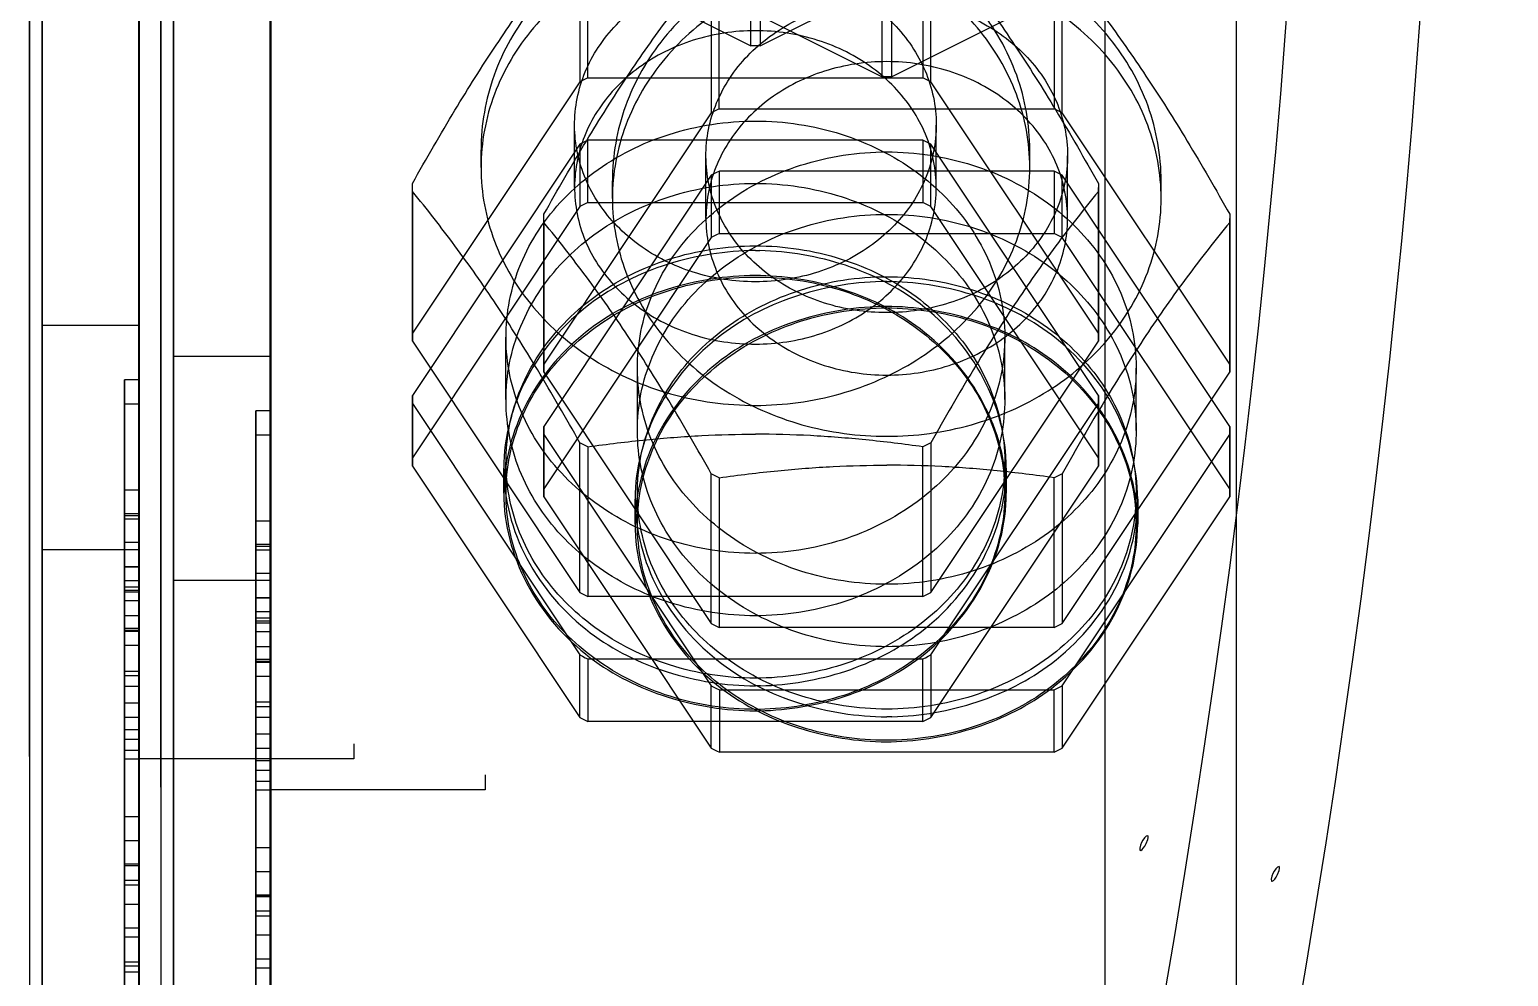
# Model space of a CAD drawing. Header units: millimetres. Extents: x -69706 to 52883, y -6882 to 68885.
# Drawn here: x 7033.7 to 7093, y 26228 to 26265.9 of the extents above; entities that cross this region are included whole.
import ezdxf

# ---------------------------------------------------------------- set-up
doc = ezdxf.new("R2010")
doc.units = ezdxf.units.MM
doc.layers.add('ac-SB', color=7, linetype='Continuous', lineweight=13)

# ---------------------------------------------------------------- blocks, each defined once
blk = doc.blocks.new('A$C15852BBE')
at = {"layer": 'ac-SB', "lineweight": -3}
for p, q in [((6135.932, 868.938), (6135.932, 1117.073)), ((6135.932, 1117.073), (6135.932, 869.011)), ((6141.199, 867.699), (6141.199, 1115.834)), ((6141.199, 1115.834), (6141.199, 867.772)), ((6139.81, 969.569), (6139.81, 1113.075)), ((6145.077, 968.33), (6145.077, 1111.836)), ((6135.91, 1022.235), (6135.91, 929.134)), ((6141.177, 1020.996), (6141.177, 927.895)), ((6135.91, 932.502), (6135.91, 1019.104)), ((6139.81, 1019.104), (6139.81, 932.502)), ((6135.91, 961.702), (6135.91, 1017.994)), ((6139.81, 1017.994), (6139.81, 961.702)), ((6140.31, 932.05), (6140.31, 1018.319)), ((6141.177, 931.263), (6141.177, 1017.865)), ((6145.077, 1017.865), (6145.077, 931.263)), ((6145.577, 930.811), (6145.577, 1017.08)), ((6141.177, 960.463), (6141.177, 1016.755)), ((6145.077, 1016.755), (6145.077, 960.463)), ((6139.81, 952.702), (6139.81, 1008.994)), ((6145.077, 951.463), (6145.077, 1007.755)), ((6135.91, 971.545), (6135.91, 1000.138)), ((6141.177, 970.306), (6141.177, 998.899)), ((6097.192, 992.158), (6097.19, 864.093)), ((6102.459, 990.919), (6102.457, 862.854)), ((6135.91, 990.282), (6135.91, 970.08)), ((6141.177, 989.043), (6141.177, 968.841)), ((6135.91, 976.574), (6135.91, 982.646)), ((6136.51, 976.574), (6136.51, 982.646)), ((6135.91, 969.743), (6135.91, 981.375)), ((6141.177, 975.335), (6141.177, 981.407)), ((6141.777, 975.335), (6141.777, 981.407)), ((6135.91, 980.488), (6135.91, 975.115)), ((6136.51, 980.488), (6136.51, 975.115)), ((6141.177, 968.504), (6141.177, 980.136)), ((6140.31, 971.648), (6140.31, 978.971)), ((6141.177, 979.306), (6141.177, 976.981)), ((6141.177, 979.249), (6141.177, 973.876)), ((6141.777, 979.306), (6141.777, 976.981)), ((6141.777, 979.249), (6141.777, 973.876)), ((6135.91, 975.898), (6135.91, 978.387)), ((6136.51, 975.898), (6136.51, 978.387)), ((6145.577, 970.409), (6145.577, 977.732)), ((6135.91, 976.171), (6135.91, 977.226)), ((6135.91, 977.226), (6136.51, 977.226)), ((6136.51, 977.226), (6136.51, 976.171)), ((6141.777, 977.38), (6141.177, 977.38)), ((6141.177, 977.15), (6141.777, 977.15)), ((6141.177, 974.659), (6141.177, 977.149)), ((6141.777, 974.659), (6141.777, 977.149)), ((6135.91, 976.862), (6136.51, 976.862)), ((6135.91, 974.949), (6135.91, 976.862)), ((6135.91, 976.862), (6135.91, 969.748)), ((6135.91, 973.667), (6135.91, 976.574)), ((6136.51, 976.862), (6136.51, 969.753)), ((6136.51, 974.944), (6136.51, 976.862)), ((6136.51, 973.667), (6136.51, 976.574)), ((6141.777, 976.974), (6141.177, 976.974)), ((6136.51, 975.897), (6135.91, 975.897)), ((6141.177, 974.933), (6141.177, 975.987)), ((6141.177, 975.987), (6141.777, 975.987)), ((6141.777, 975.987), (6141.777, 974.933)), ((6141.177, 975.623), (6141.777, 975.623)), ((6141.177, 973.71), (6141.177, 975.623)), ((6141.177, 975.623), (6141.177, 968.509)), ((6141.177, 972.428), (6141.177, 975.335)), ((6141.777, 975.623), (6141.777, 968.514)), ((6141.777, 973.705), (6141.777, 975.623)), ((6141.777, 972.428), (6141.777, 975.335)), ((6135.91, 975.141), (6136.51, 975.141)), ((6135.91, 975.129), (6135.91, 974.302)), ((6136.51, 975.127), (6135.91, 975.127)), ((6135.91, 974.949), (6136.51, 974.949)), ((6135.91, 974.38), (6135.91, 974.949)), ((6136.51, 975.129), (6136.51, 974.302)), ((6136.51, 974.363), (6136.51, 974.944)), ((6135.91, 966.56), (6135.91, 974.363)), ((6135.91, 974.363), (6136.51, 974.363)), ((6135.91, 974.359), (6136.51, 974.359)), ((6136.51, 974.358), (6135.91, 974.358)), ((6135.91, 974.302), (6135.91, 972.388)), ((6135.91, 974.302), (6136.51, 974.302)), ((6136.51, 966.56), (6136.51, 974.363)), ((6136.51, 974.302), (6136.51, 972.388)), ((6141.777, 974.658), (6141.177, 974.658)), ((6095.601, 973.578), (6095.541, 973.471)), ((6095.66, 973.662), (6095.601, 973.578)), ((6095.711, 973.716), (6095.66, 973.662)), ((6095.757, 973.745), (6095.711, 973.716)), ((6095.727, 973.435), (6095.771, 973.538)), ((6095.793, 973.736), (6095.757, 973.745)), ((6095.771, 973.538), (6095.802, 973.656)), ((6095.802, 973.656), (6095.793, 973.736)), ((6135.91, 972.388), (6135.91, 973.667)), ((6136.51, 972.388), (6136.51, 973.667)), ((6141.177, 973.902), (6141.777, 973.902)), ((6141.177, 973.89), (6141.177, 973.063)), ((6141.777, 973.888), (6141.177, 973.888)), ((6141.177, 973.71), (6141.777, 973.71)), ((6141.177, 973.141), (6141.177, 973.71)), ((6141.777, 973.89), (6141.777, 973.063)), ((6141.777, 973.125), (6141.777, 973.705)), ((6095.478, 973.312), (6095.463, 973.24)), ((6095.463, 973.24), (6095.464, 973.183)), ((6095.464, 973.183), (6095.479, 973.158)), ((6095.541, 973.471), (6095.478, 973.312)), ((6095.479, 973.158), (6095.548, 973.18)), ((6095.548, 973.18), (6095.613, 973.25)), ((6095.613, 973.25), (6095.675, 973.339)), ((6095.675, 973.339), (6095.727, 973.435)), ((6135.91, 973.364), (6135.91, 970.084)), ((6135.91, 973.363), (6136.51, 973.363)), ((6136.51, 973.364), (6136.51, 970.084)), ((6141.177, 965.321), (6141.177, 973.125)), ((6141.177, 973.124), (6141.777, 973.124)), ((6141.177, 973.12), (6141.777, 973.12)), ((6141.777, 973.119), (6141.177, 973.119)), ((6141.177, 973.063), (6141.177, 971.149)), ((6141.177, 973.063), (6141.777, 973.063)), ((6141.777, 965.321), (6141.777, 973.125)), ((6141.777, 973.063), (6141.777, 971.149)), ((6100.868, 972.339), (6100.808, 972.232)), ((6100.927, 972.423), (6100.868, 972.339)), ((6100.978, 972.477), (6100.927, 972.423)), ((6101.024, 972.506), (6100.978, 972.477)), ((6101.06, 972.497), (6101.024, 972.506)), ((6101.038, 972.3), (6101.069, 972.417)), ((6101.069, 972.417), (6101.06, 972.497)), ((6136.51, 972.388), (6135.91, 972.388)), ((6141.177, 971.149), (6141.177, 972.428)), ((6141.777, 971.149), (6141.777, 972.428)), ((6100.745, 972.073), (6100.73, 972.001)), ((6100.73, 972.001), (6100.731, 971.944)), ((6100.731, 971.944), (6100.746, 971.919)), ((6100.808, 972.232), (6100.745, 972.073)), ((6100.746, 971.919), (6100.815, 971.941)), ((6100.815, 971.941), (6100.88, 972.011)), ((6100.88, 972.011), (6100.942, 972.1)), ((6100.942, 972.1), (6100.994, 972.196)), ((6100.994, 972.196), (6101.038, 972.3)), ((6135.91, 968.902), (6135.91, 972.186)), ((6136.51, 968.902), (6136.51, 972.186)), ((6141.177, 972.125), (6141.177, 968.845)), ((6141.177, 972.124), (6141.777, 972.124)), ((6141.777, 972.125), (6141.777, 968.845)), ((6135.91, 970.08), (6135.91, 971.545)), ((6140.31, 969.979), (6140.31, 971.648)), ((6141.777, 971.149), (6141.177, 971.149)), ((6141.177, 967.663), (6141.177, 970.947)), ((6141.777, 967.663), (6141.777, 970.947)), ((6127.31, 969.875), (6127.31, 970.08)), ((6127.31, 970.08), (6135.91, 970.08)), ((6135.91, 967.835), (6135.91, 970.097)), ((6136.51, 970.08), (6135.91, 970.08)), ((6136.51, 967.835), (6136.51, 970.103)), ((6140.31, 969.979), (6140.31, 887.23)), ((6141.177, 968.841), (6141.177, 970.306)), ((6145.577, 968.74), (6145.577, 970.409)), ((6127.31, 969.675), (6127.31, 969.875)), ((6127.31, 969.479), (6127.31, 969.675)), ((6135.91, 969.753), (6135.91, 967.84)), ((6135.91, 969.748), (6136.51, 969.748)), ((6135.91, 969.732), (6135.91, 967.819)), ((6136.51, 969.753), (6136.51, 967.835)), ((6139.81, 872.471), (6139.81, 969.569)), ((6132.577, 968.636), (6132.577, 968.841)), ((6132.577, 968.841), (6141.177, 968.841)), ((6135.91, 969.302), (6136.51, 969.302)), ((6135.91, 963.187), (6135.91, 969.301)), ((6136.51, 968.903), (6135.91, 968.903)), ((6136.51, 963.187), (6136.51, 969.301)), ((6141.177, 966.596), (6141.177, 968.858)), ((6141.777, 968.842), (6141.177, 968.842)), ((6141.777, 966.596), (6141.777, 968.864)), ((6104.175, 968.417), (6097.462, 958.348)), ((6104.282, 968.472), (6104.175, 968.417)), ((6104.175, 965.917), (6104.175, 968.417)), ((6104.389, 968.526), (6104.282, 968.472)), ((6104.498, 968.579), (6104.389, 968.526)), ((6104.498, 968.579), (6104.498, 966.079)), ((6104.498, 968.579), (6117.923, 968.579)), ((6118.032, 968.526), (6117.923, 968.579)), ((6117.923, 966.079), (6117.923, 968.579)), ((6118.139, 968.472), (6118.032, 968.526)), ((6118.246, 968.418), (6118.139, 968.472)), ((6124.959, 958.348), (6118.246, 968.418)), ((6118.246, 968.418), (6118.246, 965.918)), ((6132.577, 968.436), (6132.577, 968.636)), ((6132.577, 968.24), (6132.577, 968.436)), ((6135.91, 968.429), (6136.51, 968.429)), ((6135.91, 968.429), (6135.91, 965.544)), ((6136.51, 968.429), (6136.51, 965.544)), ((6141.177, 968.514), (6141.177, 966.601)), ((6141.177, 968.509), (6141.777, 968.509)), ((6141.177, 968.493), (6141.177, 966.58)), ((6141.777, 968.514), (6141.777, 966.596)), ((6145.077, 871.232), (6145.077, 968.33)), ((6145.577, 968.74), (6145.577, 885.991)), ((6111.212, 968.158), (6111.038, 968.156)), ((6111.04, 968.096), (6111.097, 968.096)), ((6111.097, 968.096), (6111.154, 968.097)), ((6111.154, 968.097), (6111.211, 968.097)), ((6136.51, 967.835), (6135.91, 967.835)), ((6135.91, 952.707), (6135.91, 967.819)), ((6141.177, 968.063), (6141.777, 968.063)), ((6141.177, 961.948), (6141.177, 968.062)), ((6141.777, 967.664), (6141.177, 967.664)), ((6141.777, 961.948), (6141.777, 968.062)), ((6109.442, 967.179), (6102.729, 957.109)), ((6109.549, 967.233), (6109.442, 967.179)), ((6109.442, 964.679), (6109.442, 967.179)), ((6109.656, 967.287), (6109.549, 967.233)), ((6109.765, 967.34), (6109.656, 967.287)), ((6109.765, 967.34), (6109.765, 964.84)), ((6109.765, 967.34), (6123.19, 967.34)), ((6111.003, 967.155), (6111.212, 967.158)), ((6123.299, 967.287), (6123.19, 967.34)), ((6123.191, 964.84), (6123.19, 967.34)), ((6123.406, 967.233), (6123.299, 967.287)), ((6123.513, 967.179), (6123.406, 967.233)), ((6130.226, 957.109), (6123.513, 967.179)), ((6123.513, 967.179), (6123.514, 964.679)), ((6135.91, 967.184), (6136.51, 967.184)), ((6135.91, 967.183), (6135.91, 960.326)), ((6136.51, 960.325), (6136.51, 967.183)), ((6141.177, 967.19), (6141.777, 967.19)), ((6141.177, 967.19), (6141.177, 964.305)), ((6141.777, 967.19), (6141.777, 964.305)), ((6116.479, 966.919), (6116.305, 966.917)), ((6116.307, 966.857), (6116.364, 966.857)), ((6116.364, 966.857), (6116.421, 966.858)), ((6116.421, 966.858), (6116.478, 966.858)), ((6135.91, 964.944), (6135.91, 966.741)), ((6136.51, 966.741), (6135.91, 966.741)), ((6136.51, 966.561), (6135.91, 966.561)), ((6136.51, 964.944), (6136.51, 966.741)), ((6141.777, 966.596), (6141.177, 966.596)), ((6141.177, 951.468), (6141.177, 966.581)), ((6104.175, 965.917), (6097.462, 955.848)), ((6104.282, 965.972), (6104.175, 965.917)), ((6104.39, 966.026), (6104.282, 965.972)), ((6104.498, 966.079), (6104.39, 966.026)), ((6117.923, 966.079), (6104.498, 966.079)), ((6116.27, 965.916), (6116.479, 965.919)), ((6118.032, 966.026), (6117.923, 966.079)), ((6118.139, 965.972), (6118.032, 966.026)), ((6118.246, 965.918), (6118.139, 965.972)), ((6124.959, 955.848), (6118.246, 965.918)), ((6141.177, 965.945), (6141.777, 965.945)), ((6141.177, 965.944), (6141.177, 959.087)), ((6141.777, 959.087), (6141.777, 965.944)), ((6135.91, 965.544), (6136.51, 965.544)), ((6135.91, 965.544), (6135.91, 963.741)), ((6136.51, 965.544), (6136.51, 963.741)), ((6141.177, 963.705), (6141.177, 965.502)), ((6141.777, 965.502), (6141.177, 965.502)), ((6141.777, 965.322), (6141.177, 965.322)), ((6141.777, 963.705), (6141.777, 965.502)), ((6109.442, 964.679), (6102.729, 954.609)), ((6109.549, 964.733), (6109.442, 964.679)), ((6109.657, 964.787), (6109.549, 964.733)), ((6109.765, 964.84), (6109.657, 964.787)), ((6123.191, 964.84), (6109.765, 964.84)), ((6123.299, 964.787), (6123.191, 964.84)), ((6123.406, 964.733), (6123.299, 964.787)), ((6123.514, 964.679), (6123.406, 964.733)), ((6130.226, 954.609), (6123.514, 964.679)), ((6135.91, 964.983), (6135.91, 963.187)), ((6135.91, 964.983), (6136.51, 964.983)), ((6135.91, 964.944), (6136.51, 964.944)), ((6135.91, 962.386), (6135.91, 964.944)), ((6135.91, 964.862), (6135.91, 963.329)), ((6135.91, 964.862), (6136.51, 964.862)), ((6135.91, 962.949), (6135.91, 964.862)), ((6136.51, 964.983), (6136.51, 963.187)), ((6136.51, 962.386), (6136.51, 964.944)), ((6136.51, 964.862), (6136.51, 963.329)), ((6136.51, 962.949), (6136.51, 964.862)), ((6136.51, 964.342), (6135.91, 964.342)), ((6135.91, 964.342), (6135.91, 963.406)), ((6135.91, 963.329), (6135.91, 964.342)), ((6136.51, 964.342), (6136.51, 963.406)), ((6136.51, 963.329), (6136.51, 964.342)), ((6141.177, 964.305), (6141.777, 964.305)), ((6141.177, 964.305), (6141.177, 962.502)), ((6141.777, 964.305), (6141.777, 962.502)), ((6104.282, 963.472), (6104.175, 963.417)), ((6104.39, 963.526), (6104.282, 963.472)), ((6104.498, 963.579), (6104.39, 963.526)), ((6104.498, 963.579), (6117.924, 963.579)), ((6104.498, 963.579), (6104.498, 957.579)), ((6118.032, 963.526), (6117.924, 963.579)), ((6117.924, 957.579), (6117.924, 963.579)), ((6118.139, 963.472), (6118.032, 963.526)), ((6118.247, 963.418), (6118.139, 963.472)), ((6136.51, 963.741), (6135.91, 963.741)), ((6141.177, 963.744), (6141.177, 961.948)), ((6141.177, 963.744), (6141.777, 963.744)), ((6141.177, 963.705), (6141.777, 963.705)), ((6141.177, 961.147), (6141.177, 963.705)), ((6141.177, 963.623), (6141.177, 962.09)), ((6141.177, 963.623), (6141.777, 963.623)), ((6141.177, 961.71), (6141.177, 963.623)), ((6141.777, 963.744), (6141.777, 961.948)), ((6141.777, 961.147), (6141.777, 963.705)), ((6141.777, 963.623), (6141.777, 962.09)), ((6141.777, 961.71), (6141.777, 963.623)), ((6104.175, 963.417), (6097.462, 953.348)), ((6104.175, 957.417), (6104.175, 963.417)), ((6124.959, 953.348), (6118.247, 963.418)), ((6118.247, 963.418), (6118.247, 957.418)), ((6135.91, 963.406), (6135.91, 962.392)), ((6135.91, 963.406), (6136.51, 963.406)), ((6135.91, 963.329), (6136.51, 963.329)), ((6136.51, 963.187), (6135.91, 963.187)), ((6135.91, 962.949), (6136.51, 962.949)), ((6135.91, 961.416), (6135.91, 962.949)), ((6136.51, 963.406), (6136.51, 962.392)), ((6136.51, 961.416), (6136.51, 962.949)), ((6141.777, 963.104), (6141.177, 963.104)), ((6141.177, 963.104), (6141.177, 962.167)), ((6141.177, 962.09), (6141.177, 963.104)), ((6141.777, 963.104), (6141.777, 962.167)), ((6141.777, 962.09), (6141.777, 963.104)), ((6109.657, 962.287), (6109.549, 962.233)), ((6109.765, 962.34), (6109.657, 962.287)), ((6109.765, 962.34), (6123.191, 962.34)), ((6109.765, 962.34), (6109.765, 956.34)), ((6123.299, 962.287), (6123.191, 962.34)), ((6123.191, 956.34), (6123.191, 962.34)), ((6123.407, 962.233), (6123.299, 962.287)), ((6135.91, 962.392), (6135.91, 959.188)), ((6135.91, 962.392), (6136.51, 962.392)), ((6136.51, 962.384), (6135.91, 962.384)), ((6136.51, 962.392), (6136.51, 959.188)), ((6141.777, 962.502), (6141.177, 962.502)), ((6109.442, 962.179), (6102.729, 952.109)), ((6109.549, 962.233), (6109.442, 962.179)), ((6109.442, 956.179), (6109.442, 962.179)), ((6123.514, 962.179), (6123.407, 962.233)), ((6130.226, 952.109), (6123.514, 962.179)), ((6123.514, 962.179), (6123.514, 956.179)), ((6135.91, 952.702), (6135.91, 961.702)), ((6135.91, 961.702), (6139.81, 961.702)), ((6139.81, 961.702), (6139.81, 952.702)), ((6141.177, 962.167), (6141.177, 961.153)), ((6141.177, 962.167), (6141.777, 962.167)), ((6141.177, 962.09), (6141.777, 962.09)), ((6141.777, 961.948), (6141.177, 961.948)), ((6141.177, 961.71), (6141.777, 961.71)), ((6141.177, 960.177), (6141.177, 961.71)), ((6141.777, 962.167), (6141.777, 961.153)), ((6141.777, 960.177), (6141.777, 961.71)), ((6135.91, 961.416), (6136.51, 961.416)), ((6135.91, 960.257), (6135.91, 961.416)), ((6136.51, 960.257), (6136.51, 961.416)), ((6141.177, 961.153), (6141.177, 957.949)), ((6141.177, 961.153), (6141.777, 961.153)), ((6141.777, 961.145), (6141.177, 961.145)), ((6141.777, 961.153), (6141.777, 957.949)), ((6135.91, 960.479), (6135.91, 959.32)), ((6135.91, 960.479), (6136.51, 960.479)), ((6135.91, 957.582), (6135.91, 960.479)), ((6136.51, 960.479), (6136.51, 959.32)), ((6136.51, 957.582), (6136.51, 960.479)), ((6136.51, 960.325), (6135.91, 960.325)), ((6135.91, 960.257), (6136.51, 960.257)), ((6135.91, 959.32), (6135.91, 960.257)), ((6136.51, 959.32), (6136.51, 960.257)), ((6141.177, 951.463), (6141.177, 960.463)), ((6141.177, 960.463), (6145.077, 960.463)), ((6141.177, 960.177), (6141.777, 960.177)), ((6141.177, 959.018), (6141.177, 960.177)), ((6141.777, 959.018), (6141.777, 960.177)), ((6145.077, 960.463), (6145.077, 951.463)), ((6101.151, 958.436), (6101.151, 959.436)), ((6101.21, 959.436), (6101.211, 958.186)), ((6121.21, 959.437), (6121.211, 958.187)), ((6121.301, 959.437), (6121.301, 958.437)), ((6135.91, 959.32), (6136.51, 959.32)), ((6135.91, 959.188), (6135.91, 954.899)), ((6136.51, 959.188), (6136.51, 954.899)), ((6141.177, 959.24), (6141.177, 958.081)), ((6141.177, 959.24), (6141.777, 959.24)), ((6141.177, 956.344), (6141.177, 959.24)), ((6141.777, 959.086), (6141.177, 959.086)), ((6141.177, 959.018), (6141.777, 959.018)), ((6141.177, 958.081), (6141.177, 959.018)), ((6141.777, 959.24), (6141.777, 958.081)), ((6141.777, 956.344), (6141.777, 959.24)), ((6141.777, 958.081), (6141.777, 959.018)), ((6097.461, 958.24), (6097.462, 958.348)), ((6097.461, 958.133), (6097.461, 958.24)), ((6097.461, 958.186), (6097.461, 955.686)), ((6097.462, 958.025), (6097.461, 958.133)), ((6097.462, 958.348), (6097.462, 955.848)), ((6106.418, 957.197), (6106.418, 958.197)), ((6106.478, 958.197), (6106.478, 956.947)), ((6124.959, 955.848), (6124.959, 958.348)), ((6124.959, 958.348), (6124.96, 958.241)), ((6124.96, 958.133), (6124.959, 958.025)), ((6124.96, 958.241), (6124.96, 958.133)), ((6124.961, 958.187), (6124.961, 955.687)), ((6126.478, 958.198), (6126.478, 956.948)), ((6126.568, 958.198), (6126.568, 957.198)), ((6097.462, 958.025), (6104.175, 947.956)), ((6097.462, 955.525), (6097.462, 958.025)), ((6104.282, 957.472), (6104.39, 957.526)), ((6104.39, 957.526), (6104.498, 957.579)), ((6117.924, 957.579), (6118.032, 957.526)), ((6118.032, 957.526), (6118.14, 957.472)), ((6118.246, 947.956), (6124.959, 958.025)), ((6124.959, 958.025), (6124.959, 955.525)), ((6135.91, 955.855), (6135.91, 957.582)), ((6136.51, 955.855), (6136.51, 957.582)), ((6141.177, 958.081), (6141.777, 958.081)), ((6141.177, 957.949), (6141.177, 953.66)), ((6141.777, 957.949), (6141.777, 953.66)), ((6102.728, 957.002), (6102.729, 957.109)), ((6102.728, 956.894), (6102.728, 957.002)), ((6102.728, 956.947), (6102.728, 954.447)), ((6102.729, 957.109), (6102.729, 954.609)), ((6104.175, 957.417), (6104.282, 957.472)), ((6118.14, 957.472), (6118.247, 957.418)), ((6130.226, 954.609), (6130.226, 957.109)), ((6130.226, 957.109), (6130.227, 957.002)), ((6130.227, 957.002), (6130.227, 956.894)), ((6130.228, 956.948), (6130.228, 954.448)), ((6102.729, 956.786), (6102.728, 956.894)), ((6102.729, 956.786), (6109.442, 946.717)), ((6102.729, 954.286), (6102.729, 956.786)), ((6109.657, 956.287), (6109.765, 956.34)), ((6123.191, 956.34), (6123.299, 956.287)), ((6123.513, 946.717), (6130.226, 956.786)), ((6130.227, 956.894), (6130.226, 956.786)), ((6130.226, 956.786), (6130.226, 954.286)), ((6141.177, 954.616), (6141.177, 956.344)), ((6141.777, 954.616), (6141.777, 956.344)), ((6097.462, 955.848), (6097.461, 955.74)), ((6097.461, 955.74), (6097.461, 955.633)), ((6109.442, 956.179), (6109.549, 956.233)), ((6109.549, 956.233), (6109.657, 956.287)), ((6123.299, 956.287), (6123.407, 956.233)), ((6123.407, 956.233), (6123.514, 956.179)), ((6124.96, 955.741), (6124.959, 955.848)), ((6124.96, 955.633), (6124.96, 955.741)), ((6136.51, 955.855), (6135.91, 955.855)), ((6135.91, 954.899), (6135.91, 955.855)), ((6136.51, 954.899), (6136.51, 955.855)), ((6097.461, 955.633), (6097.462, 955.525)), ((6097.462, 955.525), (6104.175, 945.456)), ((6101.211, 955.686), (6101.211, 953.186)), ((6118.246, 945.456), (6124.959, 955.525)), ((6121.211, 955.687), (6121.211, 953.187)), ((6124.959, 955.525), (6124.96, 955.633)), ((6102.729, 954.609), (6102.728, 954.502)), ((6130.228, 954.502), (6130.226, 954.609)), ((6135.91, 954.899), (6136.51, 954.899)), ((6141.777, 954.616), (6141.177, 954.616)), ((6141.177, 953.66), (6141.177, 954.616)), ((6141.777, 953.66), (6141.777, 954.616)), ((6102.728, 954.502), (6102.728, 954.394)), ((6102.728, 954.394), (6102.729, 954.286)), ((6102.729, 954.286), (6109.442, 944.217)), ((6106.478, 954.447), (6106.478, 951.947)), ((6123.514, 944.217), (6130.226, 954.286)), ((6126.478, 954.448), (6126.478, 951.948)), ((6130.226, 954.286), (6130.228, 954.394)), ((6130.228, 954.394), (6130.228, 954.502)), ((6141.177, 953.66), (6141.777, 953.66)), ((6097.461, 953.24), (6097.462, 953.348)), ((6097.461, 953.133), (6097.461, 953.24)), ((6097.461, 953.186), (6097.461, 947.186)), ((6097.462, 953.025), (6097.461, 953.133)), ((6097.462, 953.348), (6097.462, 947.348)), ((6097.462, 953.025), (6104.175, 942.956)), ((6097.462, 947.025), (6097.462, 953.025)), ((6118.247, 942.956), (6124.959, 953.025)), ((6124.96, 947.348), (6124.959, 953.348)), ((6124.959, 953.348), (6124.961, 953.241)), ((6124.961, 953.133), (6124.959, 953.025)), ((6124.959, 953.025), (6124.96, 947.025)), ((6124.961, 953.241), (6124.961, 953.133)), ((6124.961, 953.187), (6124.961, 947.187)), ((6139.81, 952.702), (6135.91, 952.702)), ((6102.728, 952.002), (6102.729, 952.109)), ((6102.728, 951.894), (6102.728, 952.002)), ((6102.728, 951.947), (6102.728, 945.947)), ((6102.729, 951.786), (6102.728, 951.894)), ((6102.729, 952.109), (6102.729, 946.109)), ((6102.729, 951.786), (6109.442, 941.717)), ((6102.729, 945.786), (6102.729, 951.786)), ((6123.514, 941.717), (6130.226, 951.786)), ((6130.227, 946.109), (6130.226, 952.109)), ((6130.226, 952.109), (6130.228, 952.002)), ((6130.228, 951.894), (6130.226, 951.786)), ((6130.226, 951.786), (6130.227, 945.786)), ((6130.228, 952.002), (6130.228, 951.894)), ((6130.228, 951.948), (6130.228, 945.948)), ((6145.077, 951.463), (6141.177, 951.463)), ((6111.009, 950.718), (6111.212, 950.715)), ((6111.077, 950.777), (6111.011, 950.778)), ((6111.144, 950.777), (6111.077, 950.777)), ((6111.21, 950.776), (6111.144, 950.777)), ((6111.212, 949.715), (6111.033, 949.718)), ((6116.276, 949.479), (6116.479, 949.476)), ((6116.344, 949.538), (6116.278, 949.539)), ((6116.411, 949.538), (6116.344, 949.538)), ((6116.478, 949.538), (6116.411, 949.538)), ((6116.479, 948.476), (6116.3, 948.479)), ((6104.175, 947.956), (6104.175, 945.456)), ((6104.175, 947.956), (6104.282, 947.901)), ((6104.282, 947.901), (6104.389, 947.847)), ((6104.389, 947.847), (6104.498, 947.794)), ((6117.923, 947.794), (6104.498, 947.794)), ((6104.498, 945.294), (6104.498, 947.794)), ((6117.923, 947.794), (6118.032, 947.847)), ((6117.923, 947.794), (6117.923, 945.294)), ((6118.032, 947.847), (6118.139, 947.901)), ((6118.139, 947.901), (6118.246, 947.956)), ((6118.246, 945.456), (6118.246, 947.956)), ((6097.461, 947.24), (6097.462, 947.348)), ((6097.461, 947.133), (6097.461, 947.24)), ((6097.462, 947.025), (6097.461, 947.133)), ((6103.961, 947.186), (6103.961, 944.686)), ((6118.461, 947.187), (6118.461, 944.687)), ((6124.96, 947.348), (6124.961, 947.241)), ((6124.961, 947.133), (6124.96, 947.025)), ((6124.961, 947.241), (6124.961, 947.133)), ((6100.211, 946.392), (6100.211, 945.686)), ((6109.442, 946.717), (6109.442, 944.217)), ((6109.442, 946.717), (6109.549, 946.662)), ((6109.549, 946.662), (6109.656, 946.608)), ((6109.656, 946.608), (6109.765, 946.555)), ((6123.19, 946.556), (6109.765, 946.555)), ((6109.765, 944.055), (6109.765, 946.555)), ((6122.211, 946.393), (6122.211, 945.687)), ((6123.19, 946.556), (6123.299, 946.609)), ((6123.19, 946.556), (6123.191, 944.056)), ((6123.299, 946.609), (6123.406, 946.662)), ((6123.406, 946.662), (6123.513, 946.717)), ((6123.514, 944.217), (6123.513, 946.717)), ((6102.728, 946.002), (6102.729, 946.109)), ((6102.728, 945.894), (6102.728, 946.002)), ((6102.729, 945.786), (6102.728, 945.894)), ((6109.228, 945.948), (6109.228, 943.448)), ((6123.728, 945.948), (6123.728, 943.448)), ((6130.227, 946.109), (6130.228, 946.002)), ((6130.228, 945.894), (6130.227, 945.786)), ((6130.228, 946.002), (6130.228, 945.894)), ((6104.175, 945.456), (6104.282, 945.401)), ((6104.282, 945.401), (6104.39, 945.347)), ((6104.39, 945.347), (6104.498, 945.294)), ((6104.498, 945.294), (6117.923, 945.294)), ((6105.478, 945.154), (6105.478, 944.447)), ((6117.923, 945.294), (6118.032, 945.347)), ((6118.032, 945.347), (6118.139, 945.401)), ((6118.139, 945.401), (6118.246, 945.456)), ((6127.478, 945.154), (6127.478, 944.448)), ((6109.442, 944.217), (6109.549, 944.162)), ((6109.549, 944.162), (6109.657, 944.108)), ((6109.657, 944.108), (6109.765, 944.055)), ((6109.765, 944.055), (6123.191, 944.056)), ((6123.191, 944.056), (6123.299, 944.109)), ((6123.299, 944.109), (6123.406, 944.162)), ((6123.406, 944.162), (6123.514, 944.217)), ((6104.175, 942.956), (6104.175, 936.956)), ((6104.175, 942.956), (6104.282, 942.901)), ((6104.282, 942.901), (6104.39, 942.847)), ((6104.39, 942.847), (6104.498, 942.794)), ((6117.924, 942.794), (6104.498, 942.794)), ((6104.498, 936.794), (6104.498, 942.794)), ((6117.924, 942.794), (6118.032, 942.847)), ((6117.924, 942.794), (6117.924, 936.794)), ((6118.032, 942.847), (6118.139, 942.901)), ((6118.139, 942.901), (6118.247, 942.956)), ((6118.247, 936.956), (6118.247, 942.956)), ((6111.024, 941.515), (6099.397, 935.701)), ((6109.442, 941.717), (6109.442, 935.717)), ((6109.442, 941.717), (6109.549, 941.662)), ((6109.549, 941.662), (6109.657, 941.608)), ((6109.657, 941.608), (6109.765, 941.555)), ((6123.191, 941.556), (6109.765, 941.555)), ((6109.765, 935.555), (6109.765, 941.555)), ((6111.024, 941.515), (6111.148, 941.516)), ((6111.024, 939.015), (6111.024, 941.515)), ((6111.148, 941.516), (6111.272, 941.516)), ((6111.272, 941.516), (6111.397, 941.515)), ((6123.024, 935.701), (6111.397, 941.515)), ((6111.397, 941.515), (6111.397, 939.015)), ((6123.191, 941.556), (6123.299, 941.609)), ((6123.191, 941.556), (6123.191, 935.556)), ((6123.299, 941.609), (6123.407, 941.662)), ((6123.407, 941.662), (6123.514, 941.717)), ((6123.514, 935.717), (6123.514, 941.717)), ((6116.291, 940.276), (6104.664, 934.462)), ((6116.291, 940.276), (6116.415, 940.277)), ((6116.291, 937.776), (6116.291, 940.276)), ((6116.415, 940.277), (6116.54, 940.277)), ((6116.54, 940.277), (6116.664, 940.276)), ((6128.291, 934.462), (6116.664, 940.276)), ((6116.664, 940.276), (6116.664, 937.776))]:
    blk.add_line(p, q, dxfattribs=at)
at = {"layer": 'ac-SB', "lineweight": -3, "extrusion": (0, 0, -1)}
for centre in [(6137.398, 983.359), (6142.665, 982.12)]:
    blk.add_ellipse(centre, major_axis=(26.709, 132.676), ratio=0.304067, start_param=3.537759, end_param=4.717496, dxfattribs=at)
at = {"layer": 'ac-SB', "lineweight": -3}
for points, knots in [([(6111.038, 968.156), (6109.884, 968.125), (6107.585, 967.744), (6104.329, 966.104), (6101.844, 963.245), (6100.813, 959.437), (6101.844, 955.629), (6104.326, 952.773), (6107.572, 951.135), (6109.86, 950.751), (6111.009, 950.718)], [0, 0, 0, 0, 0.120286, 0.236772, 0.371794, 0.500497, 0.629199, 0.764219, 0.880218, 1, 1, 1, 1]), ([(6111.011, 950.778), (6109.872, 950.798), (6107.618, 951.171), (6104.628, 952.69), (6102.377, 955.016), (6101.16, 957.903), (6101.165, 960.996), (6102.392, 963.879), (6104.65, 966.199), (6107.645, 967.711), (6109.901, 968.079), (6111.04, 968.096)], [0, 0, 0, 0, 0.118491, 0.233563, 0.343369, 0.448388, 0.551477, 0.656529, 0.766381, 0.881492, 1, 1, 1, 1]), ([(6111.211, 968.097), (6112.364, 968.097), (6114.654, 967.754), (6117.703, 966.253), (6120.008, 963.92), (6121.259, 961.003), (6121.259, 957.871), (6120.008, 954.954), (6117.703, 952.62), (6114.654, 951.12), (6112.364, 950.776), (6111.21, 950.776)], [0, 0, 0, 0, 0.118473, 0.233633, 0.343499, 0.44849, 0.551493, 0.656484, 0.766351, 0.881512, 1, 1, 1, 1]), ([(6111.212, 950.715), (6112.397, 950.726), (6114.766, 951.087), (6118.094, 952.739), (6120.606, 955.622), (6121.641, 959.437), (6120.606, 963.251), (6118.094, 966.135), (6114.766, 967.786), (6112.397, 968.147), (6111.212, 968.158)], [0, 0, 0, 0, 0.121761, 0.239688, 0.372971, 0.500001, 0.627031, 0.760313, 0.878239, 1, 1, 1, 1]), ([(6111.003, 967.155), (6109.855, 967.121), (6107.569, 966.737), (6104.325, 965.1), (6101.844, 962.245), (6100.813, 958.437), (6101.844, 954.629), (6104.329, 951.77), (6107.583, 950.13), (6109.88, 949.749), (6111.033, 949.718)], [0, 0, 0, 0, 0.119726, 0.235671, 0.370743, 0.499493, 0.628243, 0.763314, 0.879758, 1, 1, 1, 1]), ([(6111.212, 949.715), (6112.397, 949.726), (6114.766, 950.087), (6118.094, 951.739), (6120.606, 954.622), (6121.641, 958.437), (6120.606, 962.251), (6118.094, 965.135), (6114.766, 966.786), (6112.397, 967.147), (6111.212, 967.158)], [0, 0, 0, 0, 0.121761, 0.239688, 0.372971, 0.500001, 0.627031, 0.760313, 0.878239, 1, 1, 1, 1]), ([(6111.211, 949.526), (6110.05, 949.526), (6107.754, 949.873), (6104.715, 951.376), (6102.424, 953.694), (6101.169, 956.589), (6101.155, 959.714), (6102.386, 962.626), (6104.675, 964.973), (6107.732, 966.496), (6110.044, 966.847), (6111.211, 966.847)], [0, 0, 0, 0, 0.11927, 0.234217, 0.342668, 0.447419, 0.550256, 0.654928, 0.764103, 0.880168, 1, 1, 1, 1]), ([(6116.305, 966.917), (6115.151, 966.886), (6112.852, 966.505), (6109.596, 964.865), (6107.111, 962.006), (6106.08, 958.198), (6107.111, 954.39), (6109.593, 951.534), (6112.839, 949.896), (6115.127, 949.513), (6116.276, 949.479)], [0, 0, 0, 0, 0.120286, 0.236772, 0.371794, 0.500497, 0.629199, 0.764219, 0.880218, 1, 1, 1, 1]), ([(6116.278, 949.539), (6115.139, 949.559), (6112.885, 949.933), (6109.895, 951.451), (6107.644, 953.777), (6106.427, 956.664), (6106.432, 959.757), (6107.659, 962.64), (6109.918, 964.96), (6112.912, 966.472), (6115.168, 966.84), (6116.307, 966.857)], [0, 0, 0, 0, 0.118491, 0.233563, 0.343369, 0.448388, 0.551477, 0.656529, 0.766381, 0.881492, 1, 1, 1, 1]), ([(6111.211, 966.847), (6112.371, 966.847), (6114.667, 966.501), (6117.706, 964.998), (6119.997, 962.679), (6121.252, 959.784), (6121.266, 956.659), (6120.035, 953.747), (6117.746, 951.4), (6114.689, 949.877), (6112.377, 949.526), (6111.211, 949.526)], [0, 0, 0, 0, 0.11927, 0.234217, 0.342668, 0.447419, 0.550256, 0.654928, 0.764103, 0.880168, 1, 1, 1, 1]), ([(6116.478, 966.858), (6117.631, 966.858), (6119.921, 966.515), (6122.97, 965.014), (6125.275, 962.681), (6126.526, 959.764), (6126.526, 956.632), (6125.275, 953.715), (6122.97, 951.381), (6119.921, 949.881), (6117.631, 949.538), (6116.478, 949.538)], [0, 0, 0, 0, 0.118473, 0.233633, 0.343499, 0.44849, 0.551493, 0.656484, 0.766351, 0.881512, 1, 1, 1, 1]), ([(6116.479, 949.476), (6117.664, 949.487), (6120.033, 949.848), (6123.361, 951.5), (6125.873, 954.384), (6126.908, 958.198), (6125.873, 962.012), (6123.361, 964.896), (6120.033, 966.547), (6117.664, 966.908), (6116.479, 966.919)], [0, 0, 0, 0, 0.121761, 0.239688, 0.372971, 0.500001, 0.627031, 0.760313, 0.878239, 1, 1, 1, 1]), ([(6116.27, 965.916), (6115.122, 965.882), (6112.836, 965.498), (6109.592, 963.861), (6107.111, 961.006), (6106.08, 957.198), (6107.111, 953.39), (6109.596, 950.531), (6112.85, 948.892), (6115.147, 948.51), (6116.3, 948.479)], [0, 0, 0, 0, 0.119726, 0.235671, 0.370743, 0.499493, 0.628243, 0.763314, 0.879758, 1, 1, 1, 1]), ([(6116.479, 948.476), (6117.664, 948.487), (6120.033, 948.848), (6123.361, 950.5), (6125.873, 953.384), (6126.908, 957.198), (6125.873, 961.012), (6123.361, 963.896), (6120.033, 965.547), (6117.664, 965.908), (6116.479, 965.919)], [0, 0, 0, 0, 0.121761, 0.239688, 0.372971, 0.500001, 0.627031, 0.760313, 0.878239, 1, 1, 1, 1]), ([(6116.478, 948.288), (6115.317, 948.288), (6113.021, 948.634), (6109.982, 950.137), (6107.691, 952.455), (6106.436, 955.35), (6106.422, 958.475), (6107.653, 961.387), (6109.942, 963.734), (6112.999, 965.258), (6115.311, 965.608), (6116.478, 965.608)], [0, 0, 0, 0, 0.11927, 0.234217, 0.342668, 0.447419, 0.550256, 0.654928, 0.764103, 0.880168, 1, 1, 1, 1]), ([(6116.478, 965.608), (6117.638, 965.608), (6119.934, 965.262), (6122.973, 963.759), (6125.264, 961.44), (6126.519, 958.545), (6126.533, 955.421), (6125.302, 952.508), (6123.013, 950.161), (6119.956, 948.638), (6117.644, 948.288), (6116.478, 948.288)], [0, 0, 0, 0, 0.11927, 0.234217, 0.342668, 0.447419, 0.550256, 0.654928, 0.764103, 0.880168, 1, 1, 1, 1]), ([(6111.211, 947.026), (6110.05, 947.026), (6107.754, 947.373), (6104.715, 948.876), (6102.424, 951.194), (6101.17, 954.089), (6101.155, 957.214), (6102.386, 960.126), (6104.675, 962.473), (6107.732, 963.996), (6110.044, 964.347), (6111.211, 964.347)], [0, 0, 0, 0, 0.11927, 0.234217, 0.342668, 0.447419, 0.550256, 0.654928, 0.764103, 0.880168, 1, 1, 1, 1]), ([(6111.211, 964.347), (6112.372, 964.347), (6114.667, 964.001), (6117.706, 962.498), (6119.997, 960.179), (6121.252, 957.284), (6121.266, 954.159), (6120.035, 951.247), (6117.746, 948.9), (6114.689, 947.377), (6112.377, 947.026), (6111.211, 947.026)], [0, 0, 0, 0, 0.11927, 0.234217, 0.342668, 0.447419, 0.550256, 0.654928, 0.764103, 0.880168, 1, 1, 1, 1]), ([(6116.478, 945.788), (6115.317, 945.788), (6113.021, 946.134), (6109.982, 947.637), (6107.691, 949.955), (6106.437, 952.85), (6106.422, 955.975), (6107.653, 958.887), (6109.942, 961.234), (6112.999, 962.758), (6115.311, 963.108), (6116.478, 963.108)], [0, 0, 0, 0, 0.11927, 0.234217, 0.342668, 0.447419, 0.550256, 0.654928, 0.764103, 0.880168, 1, 1, 1, 1]), ([(6116.478, 963.108), (6117.639, 963.108), (6119.934, 962.762), (6122.973, 961.259), (6125.264, 958.94), (6126.519, 956.045), (6126.533, 952.921), (6125.302, 950.008), (6123.013, 947.661), (6119.956, 946.138), (6117.644, 945.788), (6116.478, 945.788)], [0, 0, 0, 0, 0.11927, 0.234217, 0.342668, 0.447419, 0.550256, 0.654928, 0.764103, 0.880168, 1, 1, 1, 1]), ([(6111.211, 944.526), (6110.05, 944.526), (6107.754, 944.873), (6104.715, 946.376), (6102.424, 948.694), (6101.17, 951.589), (6101.155, 954.714), (6102.386, 957.626), (6104.675, 959.973), (6107.732, 961.496), (6110.044, 961.847), (6111.211, 961.847)], [0, 0, 0, 0, 0.11927, 0.234217, 0.342668, 0.447419, 0.550256, 0.654928, 0.764103, 0.880168, 1, 1, 1, 1]), ([(6111.211, 961.847), (6112.372, 961.847), (6114.667, 961.501), (6117.706, 959.998), (6119.997, 957.679), (6121.252, 954.784), (6121.266, 951.659), (6120.035, 948.747), (6117.746, 946.4), (6114.689, 944.877), (6112.377, 944.526), (6111.211, 944.526)], [0, 0, 0, 0, 0.11927, 0.234217, 0.342668, 0.447419, 0.550256, 0.654928, 0.764103, 0.880168, 1, 1, 1, 1]), ([(6116.478, 943.288), (6115.317, 943.288), (6113.021, 943.634), (6109.982, 945.137), (6107.691, 947.455), (6106.437, 950.35), (6106.422, 953.475), (6107.653, 956.387), (6109.942, 958.734), (6112.999, 960.258), (6115.311, 960.608), (6116.478, 960.608)], [0, 0, 0, 0, 0.11927, 0.234217, 0.342668, 0.447419, 0.550256, 0.654928, 0.764103, 0.880168, 1, 1, 1, 1]), ([(6116.478, 960.608), (6117.639, 960.608), (6119.934, 960.262), (6122.973, 958.759), (6125.264, 956.44), (6126.519, 953.545), (6126.533, 950.421), (6125.302, 947.508), (6123.013, 945.161), (6119.956, 943.638), (6117.644, 943.288), (6116.478, 943.288)], [0, 0, 0, 0, 0.11927, 0.234217, 0.342668, 0.447419, 0.550256, 0.654928, 0.764103, 0.880168, 1, 1, 1, 1]), ([(6104.498, 957.579), (6105.26, 957.472), (6106.759, 957.288), (6108.999, 957.113), (6110.476, 957.074), (6111.211, 957.074)], [0, 0, 0, 0, 0.342471, 0.672602, 1, 1, 1, 1]), ([(6117.924, 957.579), (6117.146, 957.469), (6115.629, 957.284), (6113.389, 957.112), (6111.929, 957.074), (6111.211, 957.074)], [0, 0, 0, 0, 0.349995, 0.680304, 1, 1, 1, 1]), ([(6097.462, 947.348), (6098.048, 948.061), (6099.207, 949.542), (6100.879, 951.923), (6102.541, 954.561), (6103.621, 956.431), (6104.175, 957.417)], [0, 0, 0, 0, 0.228475, 0.465377, 0.719961, 1, 1, 1, 1]), ([(6118.247, 957.418), (6118.8, 956.431), (6119.881, 954.561), (6121.543, 951.924), (6123.214, 949.542), (6124.374, 948.062), (6124.96, 947.348)], [0, 0, 0, 0, 0.28004, 0.534625, 0.771526, 1, 1, 1, 1]), ([(6109.765, 956.34), (6110.527, 956.233), (6112.026, 956.049), (6114.266, 955.874), (6115.743, 955.835), (6116.478, 955.835)], [0, 0, 0, 0, 0.342471, 0.672602, 1, 1, 1, 1]), ([(6123.191, 956.34), (6122.413, 956.23), (6120.896, 956.045), (6118.656, 955.873), (6117.196, 955.835), (6116.478, 955.835)], [0, 0, 0, 0, 0.349995, 0.680304, 1, 1, 1, 1]), ([(6111.211, 955.919), (6110.067, 955.919), (6107.794, 955.612), (6104.698, 954.263), (6102.21, 952.141), (6100.59, 949.43), (6100.024, 946.393), (6100.59, 943.355), (6102.21, 940.645), (6104.698, 938.523), (6107.794, 937.174), (6110.067, 936.867), (6111.211, 936.867)], [0, 0, 0, 0, 0.106714, 0.210962, 0.31109, 0.406923, 0.500001, 0.593079, 0.688911, 0.789039, 0.893286, 1, 1, 1, 1]), ([(6102.729, 946.109), (6103.315, 946.822), (6104.474, 948.303), (6106.146, 950.685), (6107.808, 953.322), (6108.888, 955.192), (6109.442, 956.179)], [0, 0, 0, 0, 0.228475, 0.465377, 0.719961, 1, 1, 1, 1]), ([(6111.211, 936.867), (6112.355, 936.867), (6114.628, 937.174), (6117.724, 938.523), (6120.212, 940.645), (6121.832, 943.356), (6122.398, 946.393), (6121.832, 949.43), (6120.212, 952.141), (6117.724, 954.263), (6114.628, 955.612), (6112.355, 955.919), (6111.211, 955.919)], [0, 0, 0, 0, 0.106714, 0.210962, 0.31109, 0.406923, 0.500001, 0.593079, 0.688911, 0.789039, 0.893286, 1, 1, 1, 1]), ([(6123.514, 956.179), (6124.067, 955.192), (6125.148, 953.322), (6126.81, 950.685), (6128.482, 948.303), (6129.641, 946.823), (6130.227, 946.109)], [0, 0, 0, 0, 0.28004, 0.534625, 0.771526, 1, 1, 1, 1]), ([(6116.478, 954.68), (6115.334, 954.68), (6113.061, 954.373), (6109.965, 953.024), (6107.477, 950.902), (6105.857, 948.191), (6105.291, 945.154), (6105.857, 942.116), (6107.477, 939.406), (6109.965, 937.284), (6113.061, 935.935), (6115.334, 935.628), (6116.478, 935.628)], [0, 0, 0, 0, 0.106714, 0.210962, 0.31109, 0.406923, 0.500001, 0.593079, 0.688911, 0.789039, 0.893286, 1, 1, 1, 1]), ([(6116.478, 935.628), (6117.622, 935.628), (6119.895, 935.935), (6122.991, 937.284), (6125.479, 939.406), (6127.099, 942.117), (6127.665, 945.154), (6127.099, 948.191), (6125.479, 950.902), (6122.991, 953.024), (6119.895, 954.373), (6117.622, 954.68), (6116.478, 954.68)], [0, 0, 0, 0, 0.106714, 0.210962, 0.31109, 0.406923, 0.500001, 0.593079, 0.688911, 0.789039, 0.893286, 1, 1, 1, 1]), ([(6111.211, 953.465), (6110.369, 953.465), (6108.705, 953.214), (6106.502, 952.125), (6104.841, 950.444), (6103.931, 948.345), (6103.921, 946.079), (6104.813, 943.968), (6106.473, 942.266), (6108.689, 941.162), (6110.365, 940.908), (6111.211, 940.908)], [0, 0, 0, 0, 0.11927, 0.234218, 0.34267, 0.447421, 0.550259, 0.65493, 0.764104, 0.880168, 1, 1, 1, 1]), ([(6111.211, 940.908), (6112.053, 940.908), (6113.717, 941.159), (6115.92, 942.249), (6117.581, 943.93), (6118.491, 946.029), (6118.501, 948.294), (6117.609, 950.405), (6115.949, 952.107), (6113.733, 953.211), (6112.057, 953.465), (6111.211, 953.465)], [0, 0, 0, 0, 0.11927, 0.234218, 0.34267, 0.447421, 0.550259, 0.65493, 0.764104, 0.880168, 1, 1, 1, 1]), ([(6116.478, 952.226), (6115.636, 952.226), (6113.972, 951.975), (6111.769, 950.886), (6110.108, 949.205), (6109.198, 947.106), (6109.188, 944.84), (6110.08, 942.729), (6111.74, 941.027), (6113.956, 939.923), (6115.632, 939.669), (6116.478, 939.669)], [0, 0, 0, 0, 0.11927, 0.234218, 0.34267, 0.447421, 0.550259, 0.65493, 0.764104, 0.880168, 1, 1, 1, 1]), ([(6116.478, 939.669), (6117.32, 939.669), (6118.984, 939.92), (6121.187, 941.01), (6122.848, 942.691), (6123.758, 944.79), (6123.768, 947.055), (6122.876, 949.167), (6121.216, 950.868), (6119, 951.972), (6117.324, 952.226), (6116.478, 952.226)], [0, 0, 0, 0, 0.11927, 0.234218, 0.34267, 0.447421, 0.550259, 0.65493, 0.764104, 0.880168, 1, 1, 1, 1]), ([(6111.211, 938.408), (6110.369, 938.408), (6108.705, 938.659), (6106.502, 939.749), (6104.841, 941.43), (6103.931, 943.528), (6103.921, 945.794), (6104.813, 947.905), (6106.473, 949.607), (6108.689, 950.711), (6110.365, 950.965), (6111.211, 950.965)], [0, 0, 0, 0, 0.11927, 0.234217, 0.342668, 0.447419, 0.550256, 0.654928, 0.764103, 0.880168, 1, 1, 1, 1]), ([(6111.211, 950.965), (6112.053, 950.965), (6113.717, 950.714), (6115.92, 949.625), (6117.581, 947.944), (6118.491, 945.845), (6118.501, 943.579), (6117.609, 941.468), (6115.949, 939.766), (6113.733, 938.662), (6112.057, 938.408), (6111.211, 938.408)], [0, 0, 0, 0, 0.11927, 0.234217, 0.342668, 0.447419, 0.550256, 0.654928, 0.764103, 0.880168, 1, 1, 1, 1]), ([(6116.478, 937.169), (6115.636, 937.169), (6113.972, 937.42), (6111.769, 938.51), (6110.108, 940.191), (6109.198, 942.29), (6109.188, 944.555), (6110.08, 946.666), (6111.74, 948.368), (6113.956, 949.472), (6115.632, 949.726), (6116.478, 949.726)], [0, 0, 0, 0, 0.11927, 0.234217, 0.342668, 0.447419, 0.550256, 0.654928, 0.764103, 0.880168, 1, 1, 1, 1]), ([(6116.478, 949.726), (6117.32, 949.726), (6118.984, 949.475), (6121.187, 948.386), (6122.848, 946.705), (6123.758, 944.606), (6123.768, 942.341), (6122.876, 940.229), (6121.216, 938.528), (6119, 937.423), (6117.324, 937.169), (6116.478, 937.169)], [0, 0, 0, 0, 0.11927, 0.234217, 0.342668, 0.447419, 0.550256, 0.654928, 0.764103, 0.880168, 1, 1, 1, 1]), ([(6104.175, 936.956), (6103.589, 937.669), (6102.43, 939.15), (6100.759, 941.531), (6099.096, 944.168), (6098.016, 946.039), (6097.462, 947.025)], [0, 0, 0, 0, 0.228474, 0.465375, 0.71996, 1, 1, 1, 1]), ([(6124.96, 947.025), (6124.406, 946.039), (6123.326, 944.169), (6121.663, 941.531), (6119.992, 939.15), (6118.832, 937.669), (6118.247, 936.956)], [0, 0, 0, 0, 0.280038, 0.534623, 0.771524, 1, 1, 1, 1]), ([(6100.211, 945.686), (6100.211, 944.674), (6100.578, 942.601), (6102.169, 939.822), (6104.649, 937.619), (6107.764, 936.213), (6110.059, 935.892), (6111.211, 935.892)], [0, 0, 0, 0, 0.186591, 0.37886, 0.579602, 0.787763, 1, 1, 1, 1]), ([(6109.442, 935.717), (6108.857, 936.43), (6107.697, 937.911), (6106.026, 940.292), (6104.363, 942.93), (6103.283, 944.8), (6102.729, 945.786)], [0, 0, 0, 0, 0.228474, 0.465375, 0.71996, 1, 1, 1, 1]), ([(6111.211, 935.892), (6112.365, 935.892), (6114.662, 936.214), (6117.776, 937.622), (6120.253, 939.822), (6121.844, 942.599), (6122.211, 944.673), (6122.211, 945.687)], [0, 0, 0, 0, 0.212695, 0.420756, 0.621105, 0.813114, 1, 1, 1, 1]), ([(6130.227, 945.786), (6129.673, 944.8), (6128.593, 942.93), (6126.93, 940.292), (6125.259, 937.911), (6124.099, 936.43), (6123.514, 935.717)], [0, 0, 0, 0, 0.280038, 0.534623, 0.771524, 1, 1, 1, 1]), ([(6105.478, 944.447), (6105.478, 943.435), (6105.845, 941.362), (6107.436, 938.583), (6109.916, 936.38), (6113.031, 934.974), (6115.326, 934.654), (6116.478, 934.654)], [0, 0, 0, 0, 0.186591, 0.37886, 0.579602, 0.787763, 1, 1, 1, 1]), ([(6116.478, 934.654), (6117.632, 934.654), (6119.929, 934.975), (6123.043, 936.383), (6125.52, 938.584), (6127.111, 941.361), (6127.478, 943.434), (6127.478, 944.448)], [0, 0, 0, 0, 0.212695, 0.420756, 0.621105, 0.813114, 1, 1, 1, 1])]:
    blk.add_open_spline(points, degree=3, knots=knots, dxfattribs=at)

msp = doc.modelspace()

# ---------------------------------------------------------------- block references
at = {"layer": 'ac-SB', "rotation": 180}
msp.add_blockref('A$C15852BBE', (13179.315, 27205.514), dxfattribs=at)

doc.saveas('drawing.dxf')
